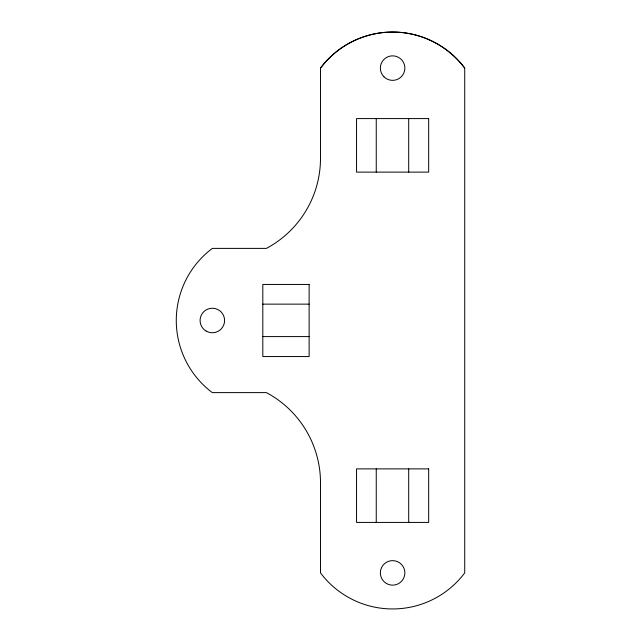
<?xml version="1.0" encoding="UTF-8"?>
<svg xmlns="http://www.w3.org/2000/svg" width="641" height="641" viewBox="0 0 641 641"><rect width="100%" height="100%" fill="white"/><g stroke="black" fill="none" stroke-linecap="round" stroke-linejoin="round"><path stroke-width="0.96" d="M262.81 304.138L309.13 304.138M262.81 336.589L309.13 336.589M464.725 68.106L464.725 572.894A90.141 90.141 0 0 1 320.5 572.894L320.5 482.753A102.159 102.159 0 0 0 266.416 392.613L212.331 392.613A90.141 90.141 0 0 1 212.331 248.388L266.416 248.388A102.159 102.159 0 0 0 320.5 158.247L320.5 68.106A90.141 90.141 0 0 1 464.725 68.106A90.141 90.141 0 0 0 320.5 68.106M408.702 118.585L408.702 172.117M408.702 468.883L408.702 522.415M376.251 118.585L376.251 172.117M376.251 468.883L376.251 522.415M428.669 118.585L356.556 118.585L356.556 172.117L428.669 172.117L428.669 118.585M309.13 284.444L262.81 284.444L262.81 356.556L309.13 356.556L309.13 284.444M428.669 468.883L356.556 468.883L356.556 522.415L428.669 522.415L428.669 468.883M383.943 76.776A12.259 12.259 0 0 0 404.455 71.279A12.259 12.259 0 0 0 389.44 56.264A12.259 12.259 0 0 0 383.943 76.776M386.483 583.51A12.259 12.259 0 0 0 404.872 572.894A12.259 12.259 0 0 0 386.483 562.277A12.259 12.259 0 0 0 386.483 583.51M206.202 331.117A12.259 12.259 0 0 0 224.59 320.5A12.259 12.259 0 0 0 206.202 309.883A12.259 12.259 0 0 0 206.202 331.117"/></g></svg>
